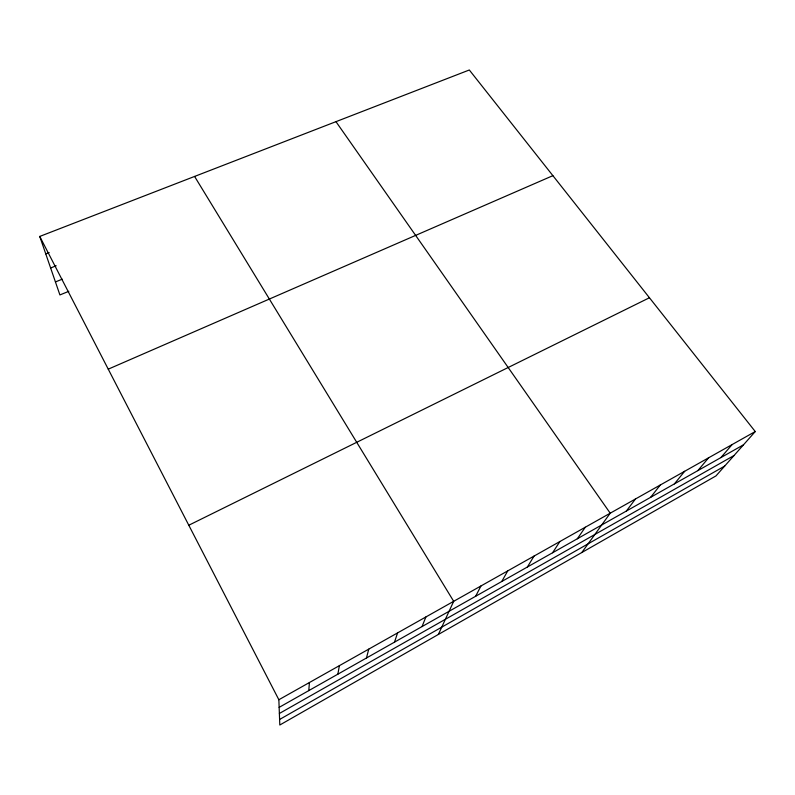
<?xml version="1.0" encoding="UTF-8"?>
<svg xmlns="http://www.w3.org/2000/svg" width="795" height="795" viewBox="0 0 795 795"><rect width="100%" height="100%" fill="white"/><g stroke="black" fill="none" stroke-linecap="round" stroke-linejoin="round"><path stroke-width="1.19" d="M308.788 690.617L309.404 682.547M337.885 674.16L339.356 665.683M366.455 658.012L368.751 649.137M394.499 642.151L397.589 632.899M422.036 626.579L425.901 616.96M438.373 634.45L453.687 601.318L194.586 176.44M475.639 596.27L480.965 585.965M501.744 581.513L507.747 570.889M527.383 567.014L534.051 556.073M552.585 552.764L559.889 541.524M577.349 538.762L585.279 527.234M581.821 552.525L610.222 513.192L335.967 121.665M626.361 511.046L635.463 498.982M650.598 497.342L660.267 485.02M674.418 483.877L684.634 471.306M697.841 470.63L708.583 457.821M720.866 457.612L732.115 444.574M755.25 431.546L715.977 475.907L279.81 725.01L278.856 699.739L39.75 236.433L469.318 69.99L755.25 431.546L278.856 699.739M279.373 713.483L734.043 455.505M279.602 719.465L724.692 466.069M279.144 707.371L743.504 444.812M188.793 525.237L649.436 297.747M108.249 369.158L552.883 175.665M68.827 291.308L59.913 294.935L39.75 236.433M55.431 281.927L62.248 279.184M50.622 267.985L56.177 265.769M45.762 253.883L49.171 252.542"/></g></svg>
